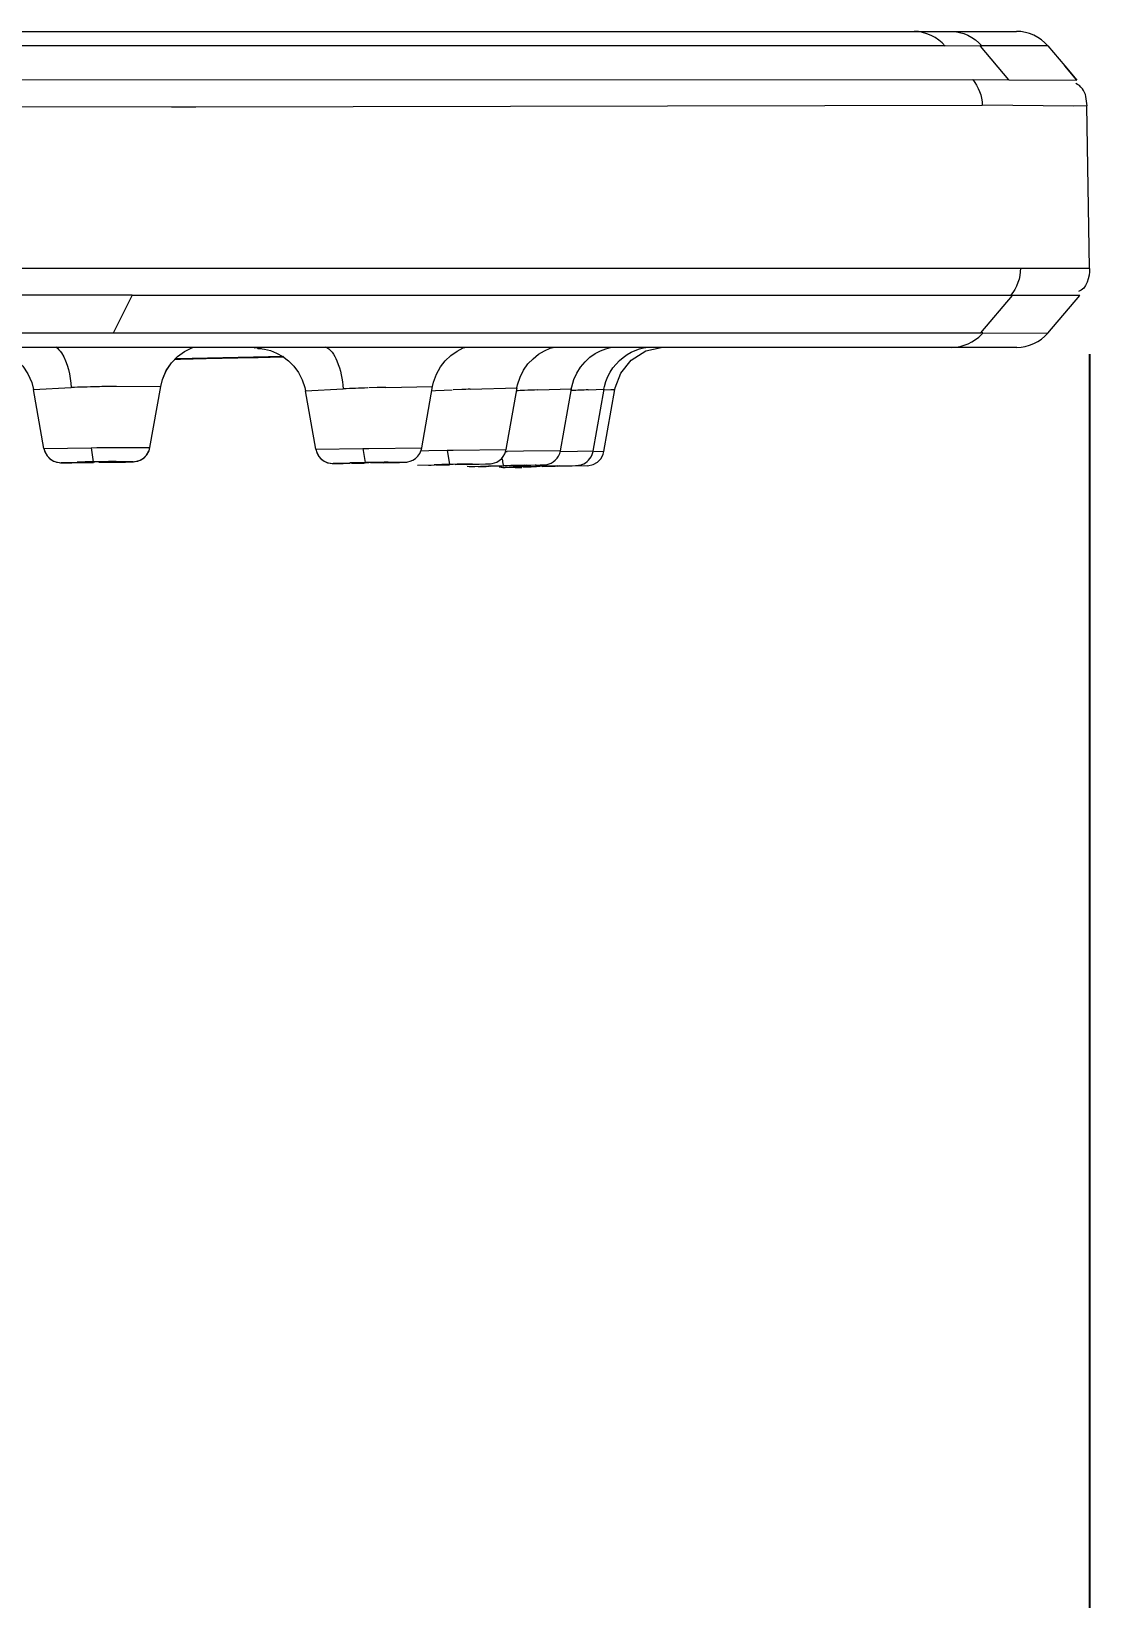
# Model space of a CAD drawing. Header units: millimetres. Extents: x 5438 to 6032, y -2661 to -1821.
# Drawn here: x 5839.89 to 5847.6, y -2102.18 to -2090.76 of the extents above; entities that cross this region are included whole.
import ezdxf

# ---------------------------------------------------------------- set-up
doc = ezdxf.new("R2010")
doc.units = ezdxf.units.MM
doc.header["$LTSCALE"] = 0.1
doc.layers.get('0').update_dxf_attribs({"lineweight": 15})
doc.layers.add('DIM', color=3, linetype='Continuous', lineweight=9)
doc.styles.get("Standard").update_dxf_attribs({"font": 'arial.ttf'})
doc.dimstyles.new('ISO-25', dxfattribs={"dimtxt": 2.5, "dimasz": 2.5, "dimexe": 1.25, "dimexo": 0.625, "dimtad": 1, "dimlfac": 5, "dimtxsty": 'Standard', "dimcen": 2.5, "dimadec": 0, "dimazin": 0, "dimtfac": 1, "dimtmove": 0, "dimatfit": 3, "dimfxl": 0, "dimarcsym": 0})

# ---------------------------------------------------------------- blocks, each defined once
blk = doc.blocks.new('*D114')
at = {"layer": 'Defpoints', "color": 0}
for p in [(5798.25, -2092.49), (5847.597, -2092.49), (5847.597, -2112.348)]:
    blk.add_point(p, dxfattribs=at)
at = {"layer": 'DIM', "color": 0, "lineweight": -2}
for p, q in [((5798.25, -2093.115), (5798.25, -2113.598)), ((5847.597, -2093.115), (5847.597, -2113.598)), ((5802.25, -2112.348), (5843.597, -2112.348))]:
    blk.add_line(p, q, dxfattribs=at)
at = {"layer": 'DIM', "color": 0}
for points in [[(5802.25, -2111.681), (5802.25, -2113.015), (5798.25, -2112.348)], [(5843.597, -2111.681), (5843.597, -2113.015), (5847.597, -2112.348)]]:
    blk.add_solid(points, dxfattribs=at)
at = {"layer": 'DIM', "color": 0, "insert": (5822.923, -2109.681), "char_height": 4, "attachment_point": 5}
blk.add_mtext('197', dxfattribs=at)

msp = doc.modelspace()

# ---------------------------------------------------------------- linework, layer by layer
at = {"color": 7, "linetype": 'Continuous'}
for p, q in [((5798.7817, -2090.7637), (5847.0654, -2090.7637)), ((5846.5445, -2090.8704), (5828.7364, -2090.87)), ((5846.8013, -2090.8707), (5846.5445, -2090.8704)), ((5847.2934, -2090.8688), (5846.8005, -2090.8697)), ((5847.0088, -2091.1164), (5846.8013, -2090.8707)), ((5847.2932, -2090.8692), (5847.4168, -2091.0153)), ((5847.4168, -2091.0153), (5847.5047, -2091.1194)), ((5847.505, -2091.1185), (5847.4172, -2091.0149)), ((5828.8284, -2091.1208), (5846.7465, -2091.1156)), ((5846.7465, -2091.1156), (5847.0088, -2091.1164)), ((5847.0089, -2091.1164), (5847.504, -2091.1185)), ((5847.504, -2091.1185), (5847.505, -2091.1185)), ((5847.5755, -2091.2901), (5847.57, -2091.2379)), ((5838.7414, -2091.3096), (5840.9125, -2091.3127)), ((5840.9125, -2091.3127), (5841.0902, -2091.313)), ((5841.0902, -2091.313), (5846.815, -2091.3012)), ((5847.482, -2091.308), (5846.8152, -2091.3012)), ((5847.576, -2091.3058), (5847.482, -2091.308)), ((5847.5752, -2091.2901), (5847.576, -2091.3067)), ((5847.576, -2091.3067), (5847.576, -2091.3058)), ((5847.5967, -2092.4895), (5847.576, -2091.3062)), ((5839.7113, -2092.4882), (5840.9919, -2092.4887)), ((5840.9919, -2092.4887), (5841.0541, -2092.4887)), ((5841.0541, -2092.4887), (5841.3433, -2092.4888)), ((5841.3433, -2092.4888), (5841.3679, -2092.4888)), ((5841.3679, -2092.4888), (5841.3868, -2092.4888)), ((5841.3868, -2092.4888), (5841.613, -2092.4889)), ((5841.613, -2092.4889), (5842.0034, -2092.4891)), ((5842.0034, -2092.4891), (5842.0408, -2092.4891)), ((5842.0408, -2092.4891), (5842.2219, -2092.4891)), ((5842.2219, -2092.4891), (5842.6535, -2092.4891)), ((5842.6535, -2092.4891), (5842.7566, -2092.4891)), ((5842.7566, -2092.4891), (5843.2149, -2092.4888)), ((5843.2149, -2092.4888), (5843.3704, -2092.4887)), ((5843.3704, -2092.4887), (5843.9606, -2092.4883)), ((5843.9606, -2092.4883), (5844.0009, -2092.4883)), ((5844.0009, -2092.4883), (5844.2187, -2092.4883)), ((5844.2187, -2092.4883), (5844.751, -2092.4884)), ((5844.751, -2092.4884), (5845.5819, -2092.488)), ((5845.5819, -2092.488), (5845.8348, -2092.4878)), ((5845.8348, -2092.4878), (5846.0018, -2092.4879)), ((5846.0018, -2092.4879), (5847.0931, -2092.4895)), ((5847.0931, -2092.4895), (5847.5967, -2092.4895)), ((5840.6265, -2092.6863), (5822.9237, -2092.6865)), ((5840.4907, -2092.9599), (5840.6263, -2092.687)), ((5847.0221, -2092.6872), (5840.6263, -2092.6871)), ((5846.8046, -2092.9606), (5847.0354, -2092.6873)), ((5847.0354, -2092.6873), (5847.0221, -2092.6872)), ((5847.5254, -2092.6875), (5847.0353, -2092.6874)), ((5847.2935, -2092.9613), (5847.5253, -2092.6876)), ((5825.7172, -2092.9599), (5840.4905, -2092.9599)), ((5840.4901, -2092.9608), (5841.1869, -2092.9608)), ((5841.1869, -2092.9608), (5843.1656, -2092.9608)), ((5843.1656, -2092.9608), (5846.8046, -2092.9608)), ((5846.8203, -2092.9603), (5846.805, -2092.9603)), ((5846.8205, -2092.9601), (5847.2935, -2092.9612)), ((5847.066, -2093.0663), (5798.7814, -2093.0663)), ((5841.6209, -2093.067), (5841.5131, -2093.0714)), ((5841.6441, -2093.0663), (5841.6209, -2093.067)), ((5843.7095, -2093.0668), (5843.6889, -2093.0673)), ((5843.734, -2093.0662), (5843.7095, -2093.0668)), ((5844.1677, -2093.0666), (5844.1079, -2093.0681)), ((5844.1826, -2093.0662), (5844.1677, -2093.0666)), ((5840.9127, -2093.1778), (5840.9366, -2093.1533)), ((5840.936, -2093.1533), (5840.9543, -2093.1529)), ((5840.9515, -2093.1504), (5840.9362, -2093.1508)), ((5840.937, -2093.1527), (5841.7244, -2093.1336)), ((5841.5089, -2093.1373), (5840.9515, -2093.1504)), ((5840.9543, -2093.1529), (5840.9769, -2093.1523)), ((5840.9769, -2093.1523), (5841.1653, -2093.1479)), ((5841.1653, -2093.1479), (5841.5117, -2093.1396)), ((5841.7274, -2093.1321), (5841.5089, -2093.1373)), ((5841.5117, -2093.1396), (5841.5432, -2093.1388)), ((5841.5432, -2093.1388), (5841.6317, -2093.1366)), ((5841.6317, -2093.1366), (5841.7297, -2093.1342)), ((5844.1826, -2093.2525), (5844.2578, -2093.1584)), ((5839.9078, -2093.3734), (5840.1826, -2093.3582)), ((5839.9835, -2093.8025), (5839.9078, -2093.3734)), ((5840.5127, -2093.3496), (5840.834, -2093.3505)), ((5840.7555, -2093.7952), (5840.834, -2093.3505)), ((5841.8874, -2093.3815), (5842.1626, -2093.3677)), ((5841.9627, -2093.8084), (5841.8874, -2093.3815)), ((5842.4107, -2093.359), (5842.3479, -2093.3609)), ((5842.4734, -2093.357), (5842.8136, -2093.3515)), ((5842.7348, -2093.7986), (5842.8136, -2093.3515)), ((5842.8075, -2093.382), (5842.8354, -2093.3808)), ((5842.8354, -2093.3808), (5842.8979, -2093.3782)), ((5842.8979, -2093.3782), (5842.9547, -2093.3759)), ((5843.0254, -2093.3731), (5842.9618, -2093.3755)), ((5843.0869, -2093.3706), (5843.4281, -2093.361)), ((5843.3489, -2093.8103), (5843.4281, -2093.361)), ((5843.5792, -2093.3756), (5843.8237, -2093.3673)), ((5843.7441, -2093.8188), (5843.8237, -2093.3673)), ((5843.9469, -2093.3753), (5844.0613, -2093.3708)), ((5843.9816, -2093.8229), (5844.0613, -2093.3708)), ((5844.0607, -2093.8244), (5844.1405, -2093.372)), ((5844.0664, -2093.3755), (5844.1111, -2093.3734)), ((5844.1111, -2093.3734), (5844.1405, -2093.372)), ((5839.9836, -2093.8024), (5840.3274, -2093.7964)), ((5840.3274, -2093.7964), (5840.3689, -2093.796)), ((5840.3274, -2093.7964), (5840.3423, -2093.8997)), ((5840.3978, -2093.8989), (5840.3423, -2093.8996)), ((5840.3689, -2093.796), (5840.7555, -2093.7951)), ((5840.4939, -2093.9003), (5840.408, -2093.9004)), ((5840.5095, -2093.8977), (5840.6342, -2093.8983)), ((5840.5728, -2093.9011), (5840.5947, -2093.9004)), ((5840.578, -2093.9009), (5840.6121, -2093.8999)), ((5840.6121, -2093.8999), (5840.6253, -2093.8993)), ((5840.6242, -2093.8994), (5840.6355, -2093.8988)), ((5841.9628, -2093.8083), (5842.3063, -2093.8023)), ((5841.9628, -2093.8084), (5841.9691, -2093.831)), ((5842.3063, -2093.8023), (5842.3479, -2093.8017)), ((5842.3063, -2093.8023), (5842.3218, -2093.9056)), ((5842.3479, -2093.8018), (5842.7347, -2093.7985)), ((5842.7252, -2093.8188), (5842.7859, -2093.8178)), ((5842.7859, -2093.8178), (5842.92, -2093.8157)), ((5842.92, -2093.8157), (5842.9618, -2093.8151)), ((5842.92, -2093.8157), (5842.9361, -2093.919)), ((5842.9618, -2093.8151), (5843.3488, -2093.8103)), ((5843.3189, -2093.8767), (5843.3248, -2093.9143)), ((5843.3452, -2093.8242), (5843.357, -2093.824)), ((5843.4748, -2093.8222), (5843.357, -2093.824)), ((5843.7441, -2093.8188), (5843.4748, -2093.8222)), ((5843.8674, -2093.8246), (5843.7411, -2093.8268)), ((5843.9816, -2093.8229), (5843.8674, -2093.8246)), ((5844.0607, -2093.8244), (5843.9867, -2093.8258)), ((5844.0555, -2093.8441), (5844.0606, -2093.8244)), ((5840.2415, -2093.9062), (5840.109, -2093.9059)), ((5840.1122, -2093.9063), (5840.1248, -2093.9065)), ((5840.1215, -2093.9065), (5840.1384, -2093.9066)), ((5840.1335, -2093.9066), (5840.1549, -2093.9067)), ((5840.1485, -2093.9067), (5840.1865, -2093.9066)), ((5840.2439, -2093.9038), (5840.3334, -2093.9036)), ((5840.3539, -2093.901), (5840.2582, -2093.903)), ((5840.2582, -2093.903), (5840.2728, -2093.9032)), ((5840.3689, -2093.9007), (5840.3539, -2093.901)), ((5840.3839, -2093.9032), (5840.4795, -2093.9011)), ((5840.4795, -2093.9011), (5840.465, -2093.901)), ((5840.4799, -2093.9031), (5840.5462, -2093.9017)), ((5840.5462, -2093.9017), (5840.578, -2093.9009)), ((5842.2127, -2093.9107), (5842.0882, -2093.9116)), ((5842.2229, -2093.9091), (5842.313, -2093.9081)), ((5842.3324, -2093.9062), (5842.2372, -2093.9084)), ((5842.2372, -2093.9084), (5842.2517, -2093.9084)), ((5842.3772, -2093.9045), (5842.3218, -2093.9055)), ((5842.3479, -2093.9059), (5842.3324, -2093.9062)), ((5842.3634, -2093.9073), (5842.4586, -2093.9051)), ((5842.3877, -2093.9054), (5842.3733, -2093.9057)), ((5842.4729, -2093.9044), (5842.3877, -2093.9054)), ((5842.4586, -2093.9051), (5842.4441, -2093.9051)), ((5842.4579, -2093.9063), (5842.5721, -2093.9035)), ((5842.489, -2093.9027), (5842.614, -2093.9018)), ((5842.5721, -2093.9035), (5842.5977, -2093.9027)), ((5842.6189, -2093.9017), (5842.6264, -2093.9009)), ((5842.8275, -2093.9235), (5842.7028, -2093.9253)), ((5842.7835, -2093.9244), (5842.8017, -2093.9241)), ((5842.8368, -2093.9223), (5842.9274, -2093.9208)), ((5842.9459, -2093.9194), (5842.851, -2093.9218)), ((5842.851, -2093.9218), (5842.8655, -2093.9216)), ((5842.9915, -2093.9177), (5842.9361, -2093.919)), ((5842.9618, -2093.919), (5842.9459, -2093.9194)), ((5842.9778, -2093.9197), (5843.0726, -2093.9173)), ((5843.0021, -2093.9182), (5842.9872, -2093.9186)), ((5843.0868, -2093.9168), (5843.0021, -2093.9182)), ((5843.0573, -2093.9185), (5843.1512, -2093.9161)), ((5843.0726, -2093.9173), (5843.0581, -2093.9175)), ((5843.2213, -2093.9309), (5843.1032, -2093.9358)), ((5843.1033, -2093.9154), (5843.2285, -2093.9136)), ((5843.1213, -2093.9344), (5843.2286, -2093.9321)), ((5843.1512, -2093.9161), (5843.1976, -2093.9148)), ((5843.3316, -2093.928), (5843.2213, -2093.9309)), ((5843.232, -2093.9313), (5843.3229, -2093.9293)), ((5843.3408, -2093.9282), (5843.2463, -2093.9308)), ((5843.3248, -2093.9143), (5843.3316, -2093.928)), ((5843.3315, -2093.9401), (5843.3944, -2093.9388)), ((5843.387, -2093.9266), (5843.3316, -2093.928)), ((5843.4588, -2093.9364), (5843.3406, -2093.9411)), ((5843.357, -2093.9278), (5843.3408, -2093.9282)), ((5843.3453, -2093.9399), (5843.4576, -2093.9372)), ((5843.3733, -2093.9281), (5843.4679, -2093.9256)), ((5843.3977, -2093.9268), (5843.3824, -2093.9272)), ((5843.3825, -2093.939), (5843.461, -2093.9371)), ((5843.4987, -2093.9239), (5843.387, -2093.9266)), ((5843.3896, -2093.9381), (5843.4151, -2093.9418)), ((5843.482, -2093.925), (5843.3977, -2093.9268)), ((5843.4153, -2093.9418), (5843.4617, -2093.9406)), ((5843.4679, -2093.9256), (5843.4534, -2093.9258)), ((5843.569, -2093.9334), (5843.4588, -2093.9364)), ((5843.4604, -2093.9264), (5843.5965, -2093.9226)), ((5843.4693, -2093.9365), (5843.5317, -2093.935)), ((5843.5779, -2093.9334), (5843.4837, -2093.936)), ((5843.4837, -2093.936), (5843.4979, -2093.9357)), ((5843.4987, -2093.9239), (5843.6241, -2093.9215)), ((5843.5317, -2093.935), (5843.5604, -2093.9342)), ((5843.6244, -2093.932), (5843.569, -2093.9334)), ((5843.5943, -2093.933), (5843.5779, -2093.9334)), ((5843.5965, -2093.9226), (5843.6127, -2093.922)), ((5843.6107, -2093.9329), (5843.7052, -2093.9303)), ((5843.6127, -2093.922), (5843.6228, -2093.9216)), ((5843.6352, -2093.9319), (5843.6197, -2093.9324)), ((5843.7362, -2093.9291), (5843.6244, -2093.932)), ((5843.7193, -2093.9299), (5843.6352, -2093.9319)), ((5843.7052, -2093.9303), (5843.6907, -2093.9307)), ((5843.6942, -2093.931), (5843.8536, -2093.9264)), ((5843.9408, -2093.9276), (5843.7194, -2093.9336)), ((5843.7362, -2093.9291), (5843.8617, -2093.9261)), ((5843.8536, -2093.9264), (5843.8605, -2093.9262))]:
    msp.add_line(p, q, dxfattribs=at)
for points in [[(5839.5814, -2093.0663), (5839.5931, -2093.0675), (5839.6324, -2093.0753), (5839.6829, -2093.0921), (5839.7354, -2093.119), (5839.7851, -2093.1555), (5839.83, -2093.202), (5839.8673, -2093.2574), (5839.8951, -2093.3213), (5839.9082, -2093.3733)], [(5840.8334, -2093.3504), (5840.8458, -2093.3004), (5840.8735, -2093.2356), (5840.9114, -2093.1792), (5840.957, -2093.1319), (5841.0076, -2093.095), (5841.0601, -2093.0685), (5841.0667, -2093.0663)], [(5841.539, -2093.0727), (5841.54, -2093.0728), (5841.5546, -2093.0738), (5841.5894, -2093.0787), (5841.6325, -2093.0896), (5841.6772, -2093.1071), (5841.7219, -2093.1318), (5841.7647, -2093.1639), (5841.8038, -2093.2035), (5841.8374, -2093.2495), (5841.8641, -2093.3011), (5841.8828, -2093.3576), (5841.8878, -2093.3814)], [(5842.8131, -2093.3514), (5842.8202, -2093.3192), (5842.841, -2093.2608), (5842.8699, -2093.2086), (5842.9057, -2093.1628), (5842.9466, -2093.1242), (5842.9909, -2093.0935), (5843.0368, -2093.0703), (5843.0482, -2093.0663)], [(5843.4276, -2093.3609), (5843.4324, -2093.3375), (5843.4505, -2093.2819), (5843.4759, -2093.2316), (5843.5077, -2093.1868), (5843.5444, -2093.1481), (5843.5847, -2093.1162), (5843.6268, -2093.0912), (5843.6695, -2093.0727), (5843.6911, -2093.0663)], [(5843.8232, -2093.3672), (5843.826, -2093.3527), (5843.8413, -2093.3004), (5843.8632, -2093.2525), (5843.8908, -2093.2091), (5843.9232, -2093.1708), (5843.9591, -2093.1382), (5843.9973, -2093.1116), (5844.0366, -2093.0907), (5844.0757, -2093.0754), (5844.1094, -2093.0663)], [(5844.1064, -2093.246), (5844.1265, -2093.2153), (5844.1492, -2093.187), (5844.1741, -2093.1613), (5844.201, -2093.1384), (5844.2294, -2093.1186), (5844.2588, -2093.1018), (5844.2888, -2093.088), (5844.3188, -2093.0773), (5844.3486, -2093.0694), (5844.3658, -2093.0663)], [(5844.2578, -2093.1584), (5844.3664, -2093.0899), (5844.4776, -2093.0663)], [(5840.8335, -2093.3508), (5840.8463, -2093.2994), (5840.8744, -2093.2344), (5840.9127, -2093.1778)], [(5844.0607, -2093.3708), (5844.0646, -2093.3514), (5844.0752, -2093.3143), (5844.0892, -2093.279), (5844.1064, -2093.246)], [(5844.1399, -2093.3719), (5844.1422, -2093.3602), (5844.1826, -2093.2525)], [(5839.9835, -2093.8024), (5839.9904, -2093.8266), (5840.0065, -2093.8556), (5840.0286, -2093.8784), (5840.0539, -2093.8941), (5840.0787, -2093.9026), (5840.0965, -2093.9055), (5840.1057, -2093.9061)], [(5839.9836, -2093.8025), (5839.9897, -2093.8248), (5840.0051, -2093.8535), (5840.0264, -2093.8766), (5840.0511, -2093.8927), (5840.0758, -2093.9019), (5840.0948, -2093.9053), (5840.1046, -2093.906), (5840.1142, -2093.9063)], [(5840.6336, -2093.8989), (5840.6426, -2093.8982), (5840.6598, -2093.8955), (5840.6842, -2093.8872), (5840.7084, -2093.8727), (5840.7303, -2093.8511), (5840.7472, -2093.8227), (5840.7477, -2093.8212)], [(5840.6355, -2093.8988), (5840.6466, -2093.8977), (5840.6663, -2093.8938), (5840.6894, -2093.8847), (5840.7123, -2093.8696), (5840.7328, -2093.8478), (5840.7485, -2093.8197), (5840.7555, -2093.7951)], [(5841.9691, -2093.831), (5841.9833, -2093.858), (5842.0021, -2093.8795), (5842.0236, -2093.8951), (5842.0464, -2093.9053), (5842.0674, -2093.9103), (5842.0808, -2093.9116), (5842.0883, -2093.9119)], [(5841.9691, -2093.8312), (5841.9839, -2093.8589), (5842.0031, -2093.8803), (5842.0249, -2093.8957), (5842.0479, -2093.9058), (5842.0688, -2093.9105), (5842.0817, -2093.9117)], [(5842.5977, -2093.9027), (5842.6066, -2093.9024), (5842.6136, -2093.9021), (5842.6203, -2093.9016), (5842.6323, -2093.9002), (5842.6506, -2093.8956), (5842.6698, -2093.8875), (5842.6887, -2093.8753), (5842.706, -2093.8588), (5842.7202, -2093.8387), (5842.7304, -2093.8158), (5842.7347, -2093.7985)], [(5843.2237, -2093.9139), (5843.229, -2093.9137), (5843.2344, -2093.9134), (5843.2461, -2093.912), (5843.263, -2093.9079), (5843.2804, -2093.901), (5843.2976, -2093.8909), (5843.3137, -2093.8774), (5843.3278, -2093.8608), (5843.339, -2093.8415), (5843.3467, -2093.8201), (5843.3488, -2093.8103)], [(5843.6228, -2093.9216), (5843.6266, -2093.9215), (5843.6327, -2093.921), (5843.6463, -2093.919), (5843.6614, -2093.9149), (5843.6768, -2093.9084), (5843.6921, -2093.8994), (5843.7066, -2093.8877), (5843.7195, -2093.8735), (5843.7303, -2093.8573), (5843.7385, -2093.8394), (5843.744, -2093.8188)], [(5843.8605, -2093.9262), (5843.863, -2093.9261), (5843.8665, -2093.9259), (5843.8752, -2093.925), (5843.8875, -2093.9227), (5843.9009, -2093.9187), (5843.9138, -2093.9132), (5843.9263, -2093.9061), (5843.9382, -2093.8974), (5843.9491, -2093.8871), (5843.959, -2093.8753), (5843.9676, -2093.862), (5843.9746, -2093.8473), (5843.9797, -2093.8313), (5843.9815, -2093.8229)], [(5843.941, -2093.9276), (5843.9811, -2093.9198), (5844.0148, -2093.9009), (5844.0399, -2093.8745), (5844.0555, -2093.8441)], [(5842.0883, -2093.9119), (5842.095, -2093.9119), (5842.1036, -2093.912), (5842.1144, -2093.9119), (5842.1628, -2093.9115)], [(5843.0641, -2093.9307), (5843.0804, -2093.9338), (5843.0916, -2093.9346), (5843.0962, -2093.9347), (5843.0995, -2093.9347), (5843.1034, -2093.9347), (5843.1213, -2093.9344)], [(5843.1976, -2093.9148), (5843.2084, -2093.9145), (5843.2237, -2093.9139)], [(5843.2973, -2093.935), (5843.3121, -2093.9384), (5843.3251, -2093.9399), (5843.3315, -2093.9401)], [(5843.3031, -2093.9365), (5843.3179, -2093.9392), (5843.3296, -2093.9401), (5843.334, -2093.9401), (5843.3362, -2093.9401), (5843.3386, -2093.94)]]:
    msp.add_lwpolyline(points, dxfattribs=at)
for centre, radius, start, end in [((5846.623, -2092.7934), 0.2585, 317.12506, 319.76952), ((5840.8031, -2111.8627), 18.515, 91.63356, 91.92053), ((5841.038, -2119.899), 26.5547, 91.44387, 91.64585), ((5840.8429, -2111.983), 18.6363, 91.01503, 91.45736), ((5842.9859, -2114.1608), 20.8094, 91.77702, 92.26739), ((5843.0487, -2112.6769), 19.3285, 91.70577, 91.8915), ((5843.8534, -2113.5434), 20.1873, 92.17589, 92.35055), ((5844.3849, -2114.0643), 20.7043, 92.49983, 92.66791), ((5844.8348, -2124.4383), 31.0881, 92.31464, 92.49426), ((5846.3359, -2149.1944), 55.8702, 92.45068, 92.57568), ((5840.7018, -2117.4948), 23.5979, 90.87288, 91.15465), ((5840.5055, -2098.9063), 5.0068, 91.11552, 91.27315), ((5840.695, -2117.4082), 23.5112, 90.45215, 90.72433), ((5840.2306, -2088.8227), 5.0819, 271.15832, 271.27246), ((5843.0524, -2131.4781), 37.5797, 91.11388, 91.28219), ((5843.059, -2132.0345), 38.1361, 90.85651, 91.0244), ((5844.2047, -2149.3597), 55.4553, 91.31083, 91.42485), ((5844.2225, -2150.32), 56.4157, 91.13673, 91.25027), ((5842.5294, -2064.2189), 29.7214, 271.18653, 271.33787)]:
    msp.add_arc(centre, radius, start, end, dxfattribs=at)
for points in [[(5846.5444, -2090.8705), (5846.4908, -2090.8067), (5846.4017, -2090.7646), (5846.3184, -2090.7637)], [(5846.5855, -2090.7637), (5846.6691, -2090.7639), (5846.7588, -2090.8056), (5846.8128, -2090.8693)], [(5847.2936, -2090.8693), (5847.2392, -2090.8055), (5847.1493, -2090.7638), (5847.0655, -2090.7637)], [(5846.7461, -2091.1153), (5846.7881, -2091.1663), (5846.8137, -2091.2351), (5846.815, -2091.3012)], [(5847.57, -2091.2379), (5847.5623, -2091.1989), (5847.5336, -2091.1572), (5847.4959, -2091.1446)], [(5847.0931, -2092.4887), (5847.0941, -2092.559), (5847.0674, -2092.6335), (5847.022, -2092.6872)], [(5847.5964, -2092.4903), (5847.597, -2092.5528), (5847.5753, -2092.6401), (5847.516, -2092.6597)], [(5846.5933, -2093.0663), (5846.6731, -2093.0659), (5846.758, -2093.0278), (5846.8124, -2092.9693)], [(5847.0661, -2093.0663), (5847.1491, -2093.0661), (5847.238, -2093.0252), (5847.2923, -2092.9626)]]:
    msp.add_open_spline(points, degree=3, dxfattribs=at)
for points, knots in [([(5840.0709, -2093.063), (5840.0869, -2093.0743), (5840.1559, -2093.1593), (5840.1751, -2093.2711), (5840.1826, -2093.3582)], [0, 0, 0, 0, 0.1825163, 1, 1, 1, 1]), ([(5842.0286, -2093.0611), (5842.0713, -2093.0753), (5842.1369, -2093.1896), (5842.1565, -2093.2983), (5842.1626, -2093.3677)], [0, 0, 0, 0, 0.3926399, 1, 1, 1, 1]), ([(5842.313, -2093.9081), (5842.3145, -2093.908), (5842.3177, -2093.908), (5842.3209, -2093.9079), (5842.3225, -2093.9078)], [0, 0, 0, 0, 0.493712, 1, 1, 1, 1]), ([(5842.9274, -2093.9208), (5842.9289, -2093.9207), (5842.9319, -2093.9206), (5842.9349, -2093.9206), (5842.9364, -2093.9205)], [0, 0, 0, 0, 0.4940277, 1, 1, 1, 1]), ([(5843.3229, -2093.9293), (5843.3243, -2093.9293), (5843.3272, -2093.9292), (5843.3302, -2093.9291), (5843.3316, -2093.9291)], [0, 0, 0, 0, 0.4942528, 1, 1, 1, 1]), ([(5843.5604, -2093.9342), (5843.5618, -2093.9342), (5843.5646, -2093.9341), (5843.5675, -2093.934), (5843.5689, -2093.934)], [0, 0, 0, 0, 0.4943787, 1, 1, 1, 1]), ([(5843.5622, -2093.9198), (5843.5625, -2093.9209), (5843.5631, -2093.9231), (5843.5637, -2093.9252), (5843.564, -2093.9261)], [0, 0, 0, 0, 0.5358575, 1, 1, 1, 1]), ([(5843.564, -2093.9261), (5843.5647, -2093.9281), (5843.5656, -2093.9308), (5843.568, -2093.9335), (5843.569, -2093.9335)], [0, 0, 0, 0, 0.6719659, 1, 1, 1, 1])]:
    msp.add_open_spline(points, degree=3, knots=knots, dxfattribs=at)

# ---------------------------------------------------------------- dimensions: what is measured, and where the dimension line sits
at = {"layer": 'DIM'}
dim = msp.add_linear_dim(base=(5847.5967, -2112.3479), p1=(5798.2502, -2092.4905), p2=(5847.5967, -2092.4895), text='197', dimstyle='ISO-25', override={"dimtxt": 4, "dimasz": 4, "dimlfac": 4, "dimadec": 1, "dimfxl": 1.25}, dxfattribs=at)
dim.commit()
dim.dimension.update_dxf_attribs({"geometry": '*D114', "text_midpoint": (5822.9234, -2109.6806)})

doc.saveas('drawing.dxf')
